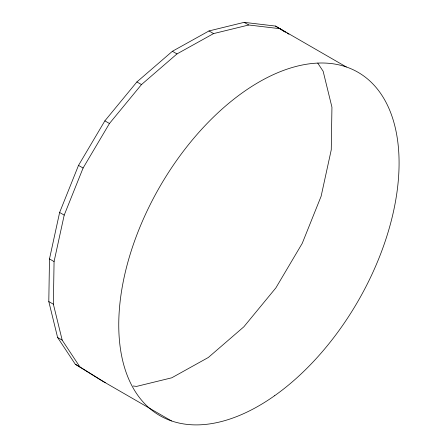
<?xml version="1.0" encoding="UTF-8"?>
<svg xmlns="http://www.w3.org/2000/svg" width="447" height="447" viewBox="0 0 447 447"><rect width="100%" height="100%" fill="white"/><g stroke="black" fill="none" stroke-linecap="round" stroke-linejoin="round"><path stroke-width="0.67" d="M171.514 420.934L100.681 380.034L75.297 364.255L57.602 337.491L48.801 301.563L49.488 258.925L59.624 212.476L78.516 165.384L104.866 120.863L136.894 81.941L172.408 51.271L208.995 30.944L244.151 22.35L275.486 26.066L346.319 66.966M105.257 382.682L79.879 366.898L62.183 340.133L53.377 304.206L54.07 261.568L64.206 215.119L83.092 168.027L109.448 123.506L141.475 84.584L176.99 53.914L213.571 33.592L248.728 24.993L280.068 28.714L285.968 32.38M133.189 385.996L136.592 386.398L171.754 377.804L208.336 357.477L243.85 326.807L275.877 287.885L302.233 243.364L321.119 196.272L331.255 149.823L331.942 107.185L323.142 71.257L317.756 63.111M244.151 22.35L248.728 24.993M208.995 30.944L213.571 33.592M172.408 51.271L176.99 53.914M136.894 81.941L141.475 84.584M104.866 120.863L109.448 123.506M78.516 165.384L83.092 168.027M59.624 212.476L64.206 215.119M49.488 258.925L54.07 261.568M48.801 301.563L53.377 304.206M57.602 337.491L62.183 340.133M75.297 364.255L79.879 366.898M287.147 33.117L288.918 34.218M275.486 26.066L281.979 30.105M283.163 30.837L284.935 31.938M274.592 395.729A198.217 114.443 -60 0 0 371.703 82.745A198.217 114.443 -60 0 0 130.457 253.371A198.217 114.443 -60 0 0 274.592 395.729"/></g></svg>
